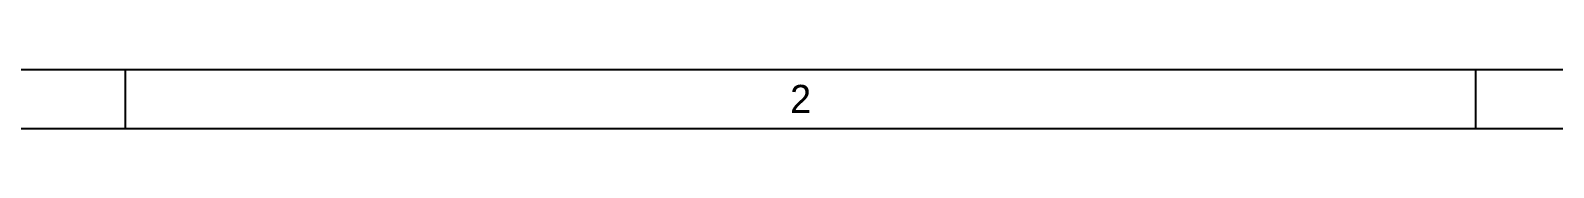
# Model space of a CAD drawing. Header units: millimetres. Extents: x -113 to 601, y 5 to 415.
# Drawn here: x 116.7 to 246.2, y 5 to 10 of the extents above; entities that cross this region are included whole.
import ezdxf
from ezdxf.enums import TextEntityAlignment as Align

# ---------------------------------------------------------------- set-up
doc = ezdxf.new("R2010")
doc.units = ezdxf.units.MM
doc.layers.add('FRAME', color=7, linetype='CONTINUOUS')
doc.layers.add('TITLE', color=7, linetype='CONTINUOUS')

msp = doc.modelspace()

# ---------------------------------------------------------------- linework, layer by layer
at = {"layer": 'FRAME'}
msp.add_line((10, 10), (584, 10), dxfattribs=at)
at = {"layer": 'TITLE'}
for p, q in [((124.8, 5), (124.8, 10)), ((239.6, 5), (239.6, 10)), ((5, 5), (589, 5))]:
    msp.add_line(p, q, dxfattribs=at)

# ---------------------------------------------------------------- texts
msp.add_text('2', height=2.4, dxfattribs=at).set_placement((182.2, 7.5), align=Align.MIDDLE_CENTER)

doc.saveas('drawing.dxf')
